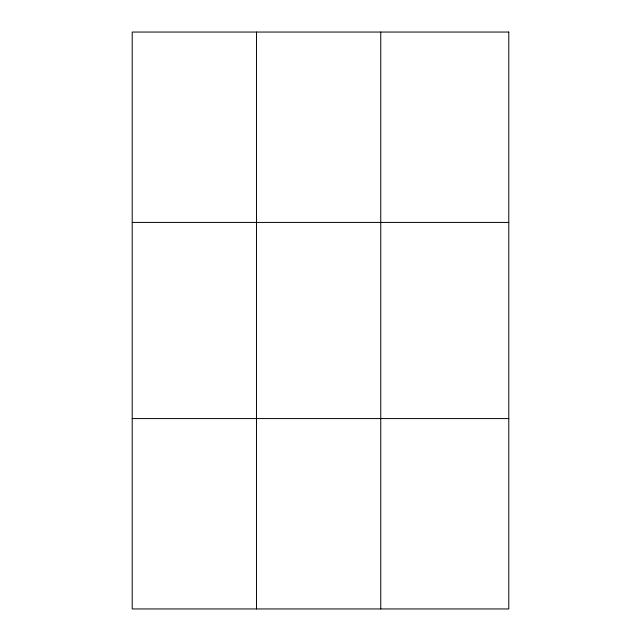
<?xml version="1.0" encoding="UTF-8"?>
<svg xmlns="http://www.w3.org/2000/svg" width="641" height="641" viewBox="0 0 641 641"><rect width="100%" height="100%" fill="white"/><g stroke="black" fill="none" stroke-linecap="round" stroke-linejoin="round"><path stroke-width="0.96" d="M256.48 608.95L256.48 32.05M380.754 608.95L380.754 32.05M132.214 222.427L508.786 222.427M132.214 418.573L508.786 418.573M508.786 32.05L508.786 608.95L132.214 608.95L132.214 32.05L508.786 32.05"/></g></svg>
